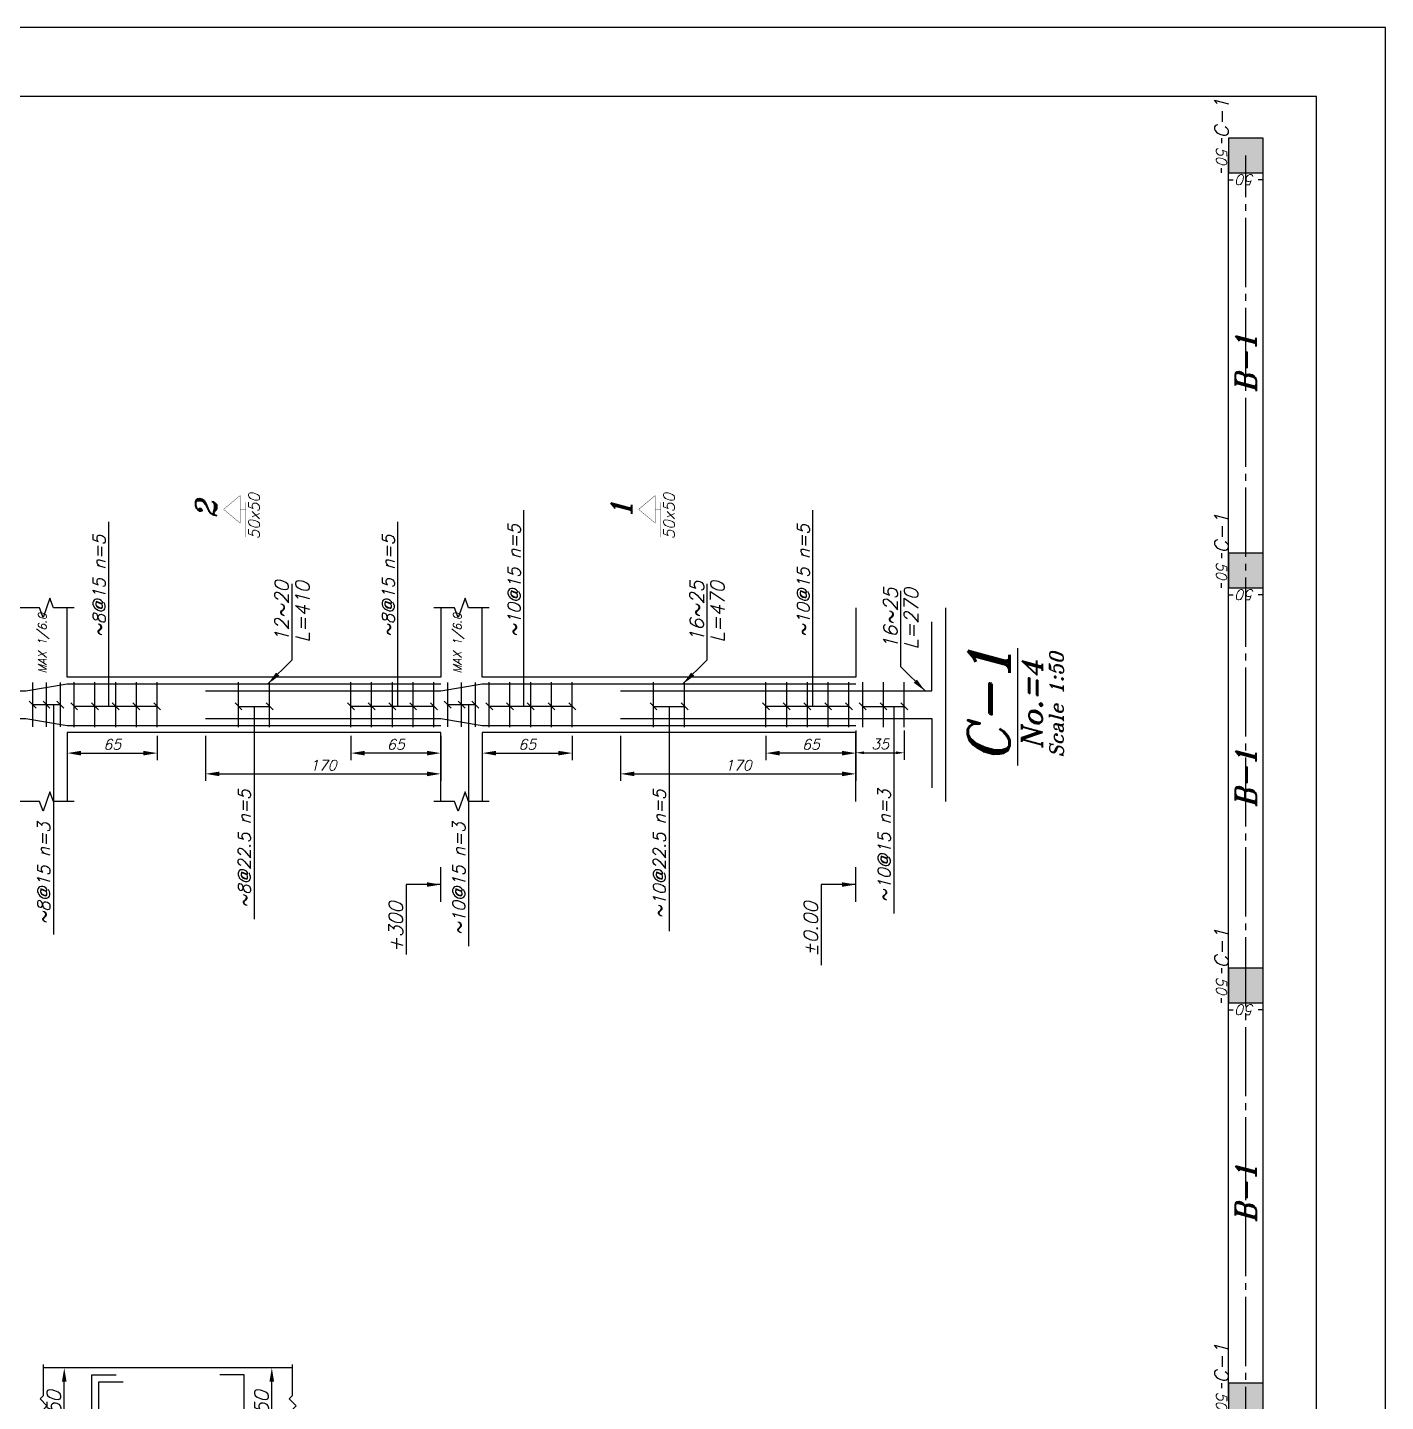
# Model space of a CAD drawing. Extents: x 0 to 308, y -92 to 22.
# Drawn here: x 194.53 to 214.16, y -52.25 to -32.38 of the extents above; entities that cross this region are included whole.
import ezdxf
from ezdxf.enums import TextEntityAlignment as Align

# ---------------------------------------------------------------- set-up
doc = ezdxf.new("R2010")
doc.units = 0
doc.header["$MEASUREMENT"] = 0
doc.header["$PDMODE"] = 33
doc.header["$PDSIZE"] = 0.3
doc.linetypes.add('SAZE_Axis1', pattern=[1.2, 1, -0.1, 0, -0.1])
doc.layers.add('SAZE_DRAWINGS', color=7, linetype='Continuous')
doc.styles.add('SAZE_STYLE', font='romansp.shx', dxfattribs={"oblique": 15})
doc.styles.add('SAZE_STYLE1', font='romant.shx', dxfattribs={"oblique": 15})
doc.dimstyles.new('SAZE_DIM_STYLE', dxfattribs={"dimtxt": 0.2, "dimasz": 0.2, "dimexe": 0.1, "dimexo": 0.05, "dimgap": 0.05, "dimtad": 0, "dimzin": 0, "dimdsep": 46, "dimtxsty": 'SAZE_STYLE', "dimcen": 0.09, "dimclrd": 2, "dimclre": 2, "dimclrt": 3, "dimadec": 0, "dimazin": 0, "dimtfac": 1, "dimtdec": 4, "dimtix": 1, "dimtmove": 1, "dimatfit": 3, "dimfxl": 1, "dimtolj": 1, "dimtzin": 0, "dimarcsym": 0})

# ---------------------------------------------------------------- blocks, each defined once
blk = doc.blocks.new('*D251')
at = {"layer": 'Defpoints', "color": 0, "transparency": 16777216}
for p in [(203.102, -42.572), (206.502, -42.572), (206.502, -43.172)]:
    blk.add_point(p, dxfattribs=at)
at = {"layer": 'SAZE_DRAWINGS', "color": 2, "lineweight": -2, "transparency": 16777216}
for p, q in [((203.102, -42.622), (203.102, -43.272)), ((206.502, -42.622), (206.502, -43.272)), ((203.302, -43.172), (206.302, -43.172))]:
    blk.add_line(p, q, dxfattribs=at)
at = {"layer": 'SAZE_DRAWINGS', "color": 2, "transparency": 16777216}
for points in [[(203.302, -43.139), (203.302, -43.206), (203.102, -43.172)], [(206.302, -43.139), (206.302, -43.206), (206.502, -43.172)]]:
    blk.add_solid(points, dxfattribs=at)
at = {"layer": 'SAZE_DRAWINGS', "color": 3, "transparency": 16777216, "insert": (204.802, -43.047), "char_height": 0.15, "attachment_point": 5, "style": 'SAZE_STYLE'}
blk.add_mtext('\\A1;170', dxfattribs=at)
blk = doc.blocks.new('*D252')
at = {"layer": 'Defpoints', "color": 0, "transparency": 16777216}
for p in [(197.102, -42.572), (200.502, -42.572), (200.502, -43.172)]:
    blk.add_point(p, dxfattribs=at)
at = {"layer": 'SAZE_DRAWINGS', "color": 2, "lineweight": -2, "transparency": 16777216}
for p, q in [((197.102, -42.622), (197.102, -43.272)), ((200.502, -42.622), (200.502, -43.272)), ((197.302, -43.172), (200.302, -43.172))]:
    blk.add_line(p, q, dxfattribs=at)
at = {"layer": 'SAZE_DRAWINGS', "color": 2, "transparency": 16777216}
for points in [[(197.302, -43.139), (197.302, -43.206), (197.102, -43.172)], [(200.302, -43.139), (200.302, -43.206), (200.502, -43.172)]]:
    blk.add_solid(points, dxfattribs=at)
at = {"layer": 'SAZE_DRAWINGS', "color": 3, "transparency": 16777216, "insert": (198.802, -43.047), "char_height": 0.15, "attachment_point": 5, "style": 'SAZE_STYLE'}
blk.add_mtext('\\A1;170', dxfattribs=at)
blk = doc.blocks.new('*D253')
at = {"layer": 'Defpoints', "color": 0, "transparency": 16777216}
for p in [(206.502, -42.497), (207.202, -42.497), (207.202, -42.867)]:
    blk.add_point(p, dxfattribs=at)
at = {"layer": 'SAZE_DRAWINGS', "color": 2, "lineweight": -2, "transparency": 16777216}
for p, q in [((206.502, -42.547), (206.502, -42.967)), ((207.202, -42.547), (207.202, -42.967)), ((206.622, -42.867), (207.082, -42.867))]:
    blk.add_line(p, q, dxfattribs=at)
at = {"layer": 'SAZE_DRAWINGS', "color": 2, "transparency": 16777216}
for points in [[(206.622, -42.847), (206.622, -42.887), (206.502, -42.867)], [(207.082, -42.847), (207.082, -42.887), (207.202, -42.867)]]:
    blk.add_solid(points, dxfattribs=at)
at = {"layer": 'SAZE_DRAWINGS', "color": 3, "transparency": 16777216, "insert": (206.852, -42.742), "char_height": 0.15, "attachment_point": 5, "style": 'SAZE_STYLE'}
blk.add_mtext('\\A1;35', dxfattribs=at)
blk = doc.blocks.new('*D254')
at = {"layer": 'Defpoints', "color": 0, "transparency": 16777216}
for p in [(205.202, -42.572), (206.502, -42.572), (205.202, -42.872)]:
    blk.add_point(p, dxfattribs=at)
at = {"layer": 'SAZE_DRAWINGS', "color": 2, "lineweight": -2, "transparency": 16777216}
for p, q in [((205.202, -42.622), (205.202, -42.972)), ((206.502, -42.622), (206.502, -42.972)), ((206.302, -42.872), (205.402, -42.872))]:
    blk.add_line(p, q, dxfattribs=at)
at = {"layer": 'SAZE_DRAWINGS', "color": 2, "transparency": 16777216}
for points in [[(205.402, -42.839), (205.402, -42.906), (205.202, -42.872)], [(206.302, -42.839), (206.302, -42.906), (206.502, -42.872)]]:
    blk.add_solid(points, dxfattribs=at)
at = {"layer": 'SAZE_DRAWINGS', "color": 3, "transparency": 16777216, "insert": (205.852, -42.747), "char_height": 0.15, "attachment_point": 5, "style": 'SAZE_STYLE'}
blk.add_mtext('\\A1;65', dxfattribs=at)
blk = doc.blocks.new('*D255')
at = {"layer": 'Defpoints', "color": 0, "transparency": 16777216}
for p in [(201.102, -42.572), (202.402, -42.572), (202.402, -42.872)]:
    blk.add_point(p, dxfattribs=at)
at = {"layer": 'SAZE_DRAWINGS', "color": 2, "lineweight": -2, "transparency": 16777216}
for p, q in [((201.102, -42.622), (201.102, -42.972)), ((202.402, -42.622), (202.402, -42.972)), ((201.302, -42.872), (202.202, -42.872))]:
    blk.add_line(p, q, dxfattribs=at)
at = {"layer": 'SAZE_DRAWINGS', "color": 2, "transparency": 16777216}
for points in [[(201.302, -42.839), (201.302, -42.906), (201.102, -42.872)], [(202.202, -42.839), (202.202, -42.906), (202.402, -42.872)]]:
    blk.add_solid(points, dxfattribs=at)
at = {"layer": 'SAZE_DRAWINGS', "color": 3, "transparency": 16777216, "insert": (201.752, -42.747), "char_height": 0.15, "attachment_point": 5, "style": 'SAZE_STYLE'}
blk.add_mtext('\\A1;65', dxfattribs=at)
blk = doc.blocks.new('*D257')
at = {"layer": 'Defpoints', "color": 0, "transparency": 16777216}
for p in [(199.202, -42.572), (200.502, -42.572), (199.202, -42.872)]:
    blk.add_point(p, dxfattribs=at)
at = {"layer": 'SAZE_DRAWINGS', "color": 2, "lineweight": -2, "transparency": 16777216}
for p, q in [((199.202, -42.622), (199.202, -42.972)), ((200.502, -42.622), (200.502, -42.972)), ((200.302, -42.872), (199.402, -42.872))]:
    blk.add_line(p, q, dxfattribs=at)
at = {"layer": 'SAZE_DRAWINGS', "color": 2, "transparency": 16777216}
for points in [[(199.402, -42.839), (199.402, -42.906), (199.202, -42.872)], [(200.302, -42.839), (200.302, -42.906), (200.502, -42.872)]]:
    blk.add_solid(points, dxfattribs=at)
at = {"layer": 'SAZE_DRAWINGS', "color": 3, "transparency": 16777216, "insert": (199.852, -42.747), "char_height": 0.15, "attachment_point": 5, "style": 'SAZE_STYLE'}
blk.add_mtext('\\A1;65', dxfattribs=at)
blk = doc.blocks.new('*D258')
at = {"layer": 'Defpoints', "color": 0, "transparency": 16777216}
for p in [(195.102, -42.572), (196.402, -42.572), (196.402, -42.872)]:
    blk.add_point(p, dxfattribs=at)
at = {"layer": 'SAZE_DRAWINGS', "color": 2, "lineweight": -2, "transparency": 16777216}
for p, q in [((195.102, -42.622), (195.102, -42.972)), ((196.402, -42.622), (196.402, -42.972)), ((195.302, -42.872), (196.202, -42.872))]:
    blk.add_line(p, q, dxfattribs=at)
at = {"layer": 'SAZE_DRAWINGS', "color": 2, "transparency": 16777216}
for points in [[(195.302, -42.839), (195.302, -42.906), (195.102, -42.872)], [(196.202, -42.839), (196.202, -42.906), (196.402, -42.872)]]:
    blk.add_solid(points, dxfattribs=at)
at = {"layer": 'SAZE_DRAWINGS', "color": 3, "transparency": 16777216, "insert": (195.752, -42.747), "char_height": 0.15, "attachment_point": 5, "style": 'SAZE_STYLE'}
blk.add_mtext('\\A1;65', dxfattribs=at)
blk = doc.blocks.new('*D305')
at = {"layer": 'Defpoints', "color": 0, "transparency": 16777216}
for p in [(194.759, -51.76), (195.059, -51.76), (194.759, -52.76)]:
    blk.add_point(p, dxfattribs=at)
at = {"layer": 'SAZE_DRAWINGS', "color": 2, "lineweight": -2, "transparency": 16777216}
blk.add_line((195.059, -52.56), (195.059, -51.96), dxfattribs=at)
at = {"layer": 'SAZE_DRAWINGS', "color": 2, "transparency": 16777216}
for points in [[(195.025, -51.96), (195.092, -51.96), (195.059, -51.76)], [(195.025, -52.56), (195.092, -52.56), (195.059, -52.76)]]:
    blk.add_solid(points, dxfattribs=at)
at = {"layer": 'SAZE_DRAWINGS', "color": 3, "transparency": 16777216, "insert": (194.909, -52.26), "char_height": 0.2, "attachment_point": 5, "rotation": 90, "style": 'SAZE_STYLE'}
blk.add_mtext('\\A1;50', dxfattribs=at)
blk = doc.blocks.new('*D306')
at = {"layer": 'Defpoints', "color": 0, "transparency": 16777216}
for p in [(198.059, -51.76), (198.359, -51.76), (198.359, -52.76)]:
    blk.add_point(p, dxfattribs=at)
at = {"layer": 'SAZE_DRAWINGS', "color": 2, "lineweight": -2, "transparency": 16777216}
blk.add_line((198.059, -52.56), (198.059, -51.96), dxfattribs=at)
at = {"layer": 'SAZE_DRAWINGS', "color": 2, "transparency": 16777216}
for points in [[(198.025, -51.96), (198.092, -51.96), (198.059, -51.76)], [(198.025, -52.56), (198.092, -52.56), (198.059, -52.76)]]:
    blk.add_solid(points, dxfattribs=at)
at = {"layer": 'SAZE_DRAWINGS', "color": 3, "transparency": 16777216, "insert": (197.909, -52.26), "char_height": 0.2, "attachment_point": 5, "rotation": 90, "style": 'SAZE_STYLE'}
blk.add_mtext('\\A1;50', dxfattribs=at)
blk = doc.blocks.new('SAZE-REC-COL')
at = {"layer": 'SAZE_DRAWINGS'}
h = blk.add_hatch(color=0, dxfattribs=at)
h.dxf.hatch_style = 1
h.paths.add_polyline_path([(-0.5, -0.5), (0.5, -0.5), (0.5, 0.5), (-0.5, 0.5)])
at = {"layer": 'SAZE_DRAWINGS', "color": 0}
blk.add_lwpolyline([(-0.5, -0.5), (0.5, -0.5), (0.5, 0.5), (-0.5, 0.5)], close=True, dxfattribs=at)
blk = doc.blocks.new('*D334')
at = {"layer": 'Defpoints', "color": 0, "transparency": 16777216}
for p in [(211.788, -51.983), (211.888, -51.983), (211.888, -52.483)]:
    blk.add_point(p, dxfattribs=at)
at = {"layer": 'SAZE_DRAWINGS', "color": 2, "lineweight": -2, "transparency": 16777216}
for p, q in [((211.788, -51.983), (211.788, -52.053)), ((211.788, -52.483), (211.788, -52.414))]:
    blk.add_line(p, q, dxfattribs=at)
at = {"layer": 'SAZE_DRAWINGS', "color": 3, "transparency": 16777216, "insert": (211.788, -52.233), "char_height": 0.15, "attachment_point": 5, "rotation": 270, "style": 'SAZE_STYLE'}
blk.add_mtext('\\A1;50', dxfattribs=at)
blk = doc.blocks.new('*D335')
at = {"layer": 'Defpoints', "color": 0, "transparency": 16777216}
for p in [(211.888, -46.483), (212.388, -46.483), (211.888, -46.583)]:
    blk.add_point(p, dxfattribs=at)
at = {"layer": 'SAZE_DRAWINGS', "color": 2, "lineweight": -2, "transparency": 16777216}
for p, q in [((211.888, -46.583), (211.958, -46.583)), ((212.388, -46.583), (212.318, -46.583))]:
    blk.add_line(p, q, dxfattribs=at)
at = {"layer": 'SAZE_DRAWINGS', "color": 3, "transparency": 16777216, "insert": (212.138, -46.583), "char_height": 0.15, "attachment_point": 5, "rotation": 180, "style": 'SAZE_STYLE'}
blk.add_mtext('\\A1;50', dxfattribs=at)
blk = doc.blocks.new('*D336')
at = {"layer": 'Defpoints', "color": 0, "transparency": 16777216}
for p in [(211.788, -45.983), (211.888, -45.983), (211.888, -46.483)]:
    blk.add_point(p, dxfattribs=at)
at = {"layer": 'SAZE_DRAWINGS', "color": 2, "lineweight": -2, "transparency": 16777216}
for p, q in [((211.788, -45.983), (211.788, -46.053)), ((211.788, -46.483), (211.788, -46.414))]:
    blk.add_line(p, q, dxfattribs=at)
at = {"layer": 'SAZE_DRAWINGS', "color": 3, "transparency": 16777216, "insert": (211.788, -46.233), "char_height": 0.15, "attachment_point": 5, "rotation": 270, "style": 'SAZE_STYLE'}
blk.add_mtext('\\A1;50', dxfattribs=at)
blk = doc.blocks.new('*D337')
at = {"layer": 'Defpoints', "color": 0, "transparency": 16777216}
for p in [(211.888, -40.483), (212.388, -40.483), (211.888, -40.583)]:
    blk.add_point(p, dxfattribs=at)
at = {"layer": 'SAZE_DRAWINGS', "color": 2, "lineweight": -2, "transparency": 16777216}
for p, q in [((211.888, -40.583), (211.958, -40.583)), ((212.388, -40.583), (212.318, -40.583))]:
    blk.add_line(p, q, dxfattribs=at)
at = {"layer": 'SAZE_DRAWINGS', "color": 3, "transparency": 16777216, "insert": (212.138, -40.583), "char_height": 0.15, "attachment_point": 5, "rotation": 180, "style": 'SAZE_STYLE'}
blk.add_mtext('\\A1;50', dxfattribs=at)
blk = doc.blocks.new('*D338')
at = {"layer": 'Defpoints', "color": 0, "transparency": 16777216}
for p in [(211.788, -39.983), (211.888, -39.983), (211.888, -40.483)]:
    blk.add_point(p, dxfattribs=at)
at = {"layer": 'SAZE_DRAWINGS', "color": 2, "lineweight": -2, "transparency": 16777216}
for p, q in [((211.788, -39.983), (211.788, -40.053)), ((211.788, -40.483), (211.788, -40.414))]:
    blk.add_line(p, q, dxfattribs=at)
at = {"layer": 'SAZE_DRAWINGS', "color": 3, "transparency": 16777216, "insert": (211.788, -40.233), "char_height": 0.15, "attachment_point": 5, "rotation": 270, "style": 'SAZE_STYLE'}
blk.add_mtext('\\A1;50', dxfattribs=at)
blk = doc.blocks.new('*D339')
at = {"layer": 'Defpoints', "color": 0, "transparency": 16777216}
for p in [(211.888, -34.483), (212.388, -34.483), (211.888, -34.583)]:
    blk.add_point(p, dxfattribs=at)
at = {"layer": 'SAZE_DRAWINGS', "color": 2, "lineweight": -2, "transparency": 16777216}
for p, q in [((211.888, -34.583), (211.958, -34.583)), ((212.388, -34.583), (212.318, -34.583))]:
    blk.add_line(p, q, dxfattribs=at)
at = {"layer": 'SAZE_DRAWINGS', "color": 3, "transparency": 16777216, "insert": (212.138, -34.583), "char_height": 0.15, "attachment_point": 5, "rotation": 180, "style": 'SAZE_STYLE'}
blk.add_mtext('\\A1;50', dxfattribs=at)
blk = doc.blocks.new('*D340')
at = {"layer": 'Defpoints', "color": 0, "transparency": 16777216}
for p in [(211.788, -33.983), (211.888, -33.983), (211.888, -34.483)]:
    blk.add_point(p, dxfattribs=at)
at = {"layer": 'SAZE_DRAWINGS', "color": 2, "lineweight": -2, "transparency": 16777216}
for p, q in [((211.788, -33.983), (211.788, -34.053)), ((211.788, -34.483), (211.788, -34.414))]:
    blk.add_line(p, q, dxfattribs=at)
at = {"layer": 'SAZE_DRAWINGS', "color": 3, "transparency": 16777216, "insert": (211.788, -34.233), "char_height": 0.15, "attachment_point": 5, "rotation": 270, "style": 'SAZE_STYLE'}
blk.add_mtext('\\A1;50', dxfattribs=at)

msp = doc.modelspace()

# ---------------------------------------------------------------- linework, layer by layer
at = {"layer": 'SAZE_DRAWINGS', "color": 3}
for p, q in [((211.8879, -40.2333, 0), (211.8879, -34.2333, 0)), ((212.3879, -40.2333, 0), (212.3879, -34.2333, 0)), ((211.8879, -46.2333, 0), (211.8879, -40.2333, 0)), ((212.3879, -46.2333, 0), (212.3879, -40.2333, 0)), ((207.802, -43.5725), (207.802, -40.7725)), ((194.602, -42.4925), (194.602, -41.8525)), ((194.802, -42.4925), (194.802, -41.8525)), ((195.002, -42.4925), (195.002, -41.8525)), ((195.202, -42.4975), (195.202, -41.8475)), ((195.502, -42.4975), (195.502, -41.8475)), ((195.802, -42.4975), (195.802, -41.8475)), ((196.102, -42.4975), (196.102, -41.8475)), ((196.402, -42.4975), (196.402, -41.8475)), ((197.577, -42.4975), (197.577, -41.8475)), ((198.027, -42.4975), (198.027, -41.8475)), ((199.202, -42.4975), (199.202, -41.8475)), ((199.502, -42.4975), (199.502, -41.8475)), ((199.802, -42.4975), (199.802, -41.8475)), ((200.102, -42.4975), (200.102, -41.8475)), ((200.402, -42.4975), (200.402, -41.8475)), ((200.602, -42.4925), (200.602, -41.8525)), ((200.802, -42.4925), (200.802, -41.8525)), ((201.002, -42.4925), (201.002, -41.8525)), ((201.202, -42.4975), (201.202, -41.8475)), ((201.502, -42.4975), (201.502, -41.8475)), ((201.802, -42.4975), (201.802, -41.8475)), ((202.102, -42.4975), (202.102, -41.8475)), ((202.402, -42.4975), (202.402, -41.8475)), ((203.577, -42.4975), (203.577, -41.8475)), ((204.027, -42.4975), (204.027, -41.8475)), ((205.202, -42.4975), (205.202, -41.8475)), ((205.502, -42.4975), (205.502, -41.8475)), ((205.802, -42.4975), (205.802, -41.8475)), ((206.102, -42.4975), (206.102, -41.8475)), ((206.402, -42.4975), (206.402, -41.8475)), ((206.602, -42.4975), (206.602, -41.8475)), ((206.902, -42.4975), (206.902, -41.8475)), ((207.202, -42.4975), (207.202, -41.8475)), ((200.502, -45.0225), (200.502, -44.5225)), ((206.502, -45.0225), (206.502, -44.5225)), ((211.8879, -52.2333, 0), (211.8879, -46.2333, 0)), ((212.3879, -52.2333, 0), (212.3879, -46.2333, 0))]:
    msp.add_line(p, q, dxfattribs=at)
at = {"layer": 'SAZE_DRAWINGS', "color": 8, "linetype": 'SAZE_Axis1'}
msp.add_line((212.1379, -54.3333), (212.1379, -34.2333), dxfattribs=at)
at = {"layer": 'SAZE_DRAWINGS', "color": 2}
for p, q in [((195.702, -42.1975), (195.702, -39.5292)), ((199.882, -42.1975), (199.882, -39.5292)), ((201.702, -42.1975), (201.702, -39.3578)), ((205.882, -42.1975), (205.882, -39.3578)), ((194.652, -42.2225), (194.552, -42.1225)), ((195.002, -42.1725), (194.602, -42.1725)), ((194.852, -42.2225), (194.752, -42.1225)), ((194.902, -42.1725), (194.902, -45.4925)), ((195.052, -42.2225), (194.952, -42.1225)), ((195.152, -42.1475), (195.252, -42.2475)), ((196.402, -42.1975), (195.202, -42.1975)), ((195.452, -42.1475), (195.552, -42.2475)), ((195.752, -42.1475), (195.852, -42.2475)), ((196.052, -42.1475), (196.152, -42.2475)), ((196.352, -42.1475), (196.452, -42.2475)), ((197.527, -42.1475), (197.627, -42.2475)), ((197.577, -42.1975), (198.027, -42.1975)), ((197.802, -42.1975), (197.802, -45.2746)), ((197.977, -42.1475), (198.077, -42.2475)), ((199.152, -42.1475), (199.252, -42.2475)), ((200.402, -42.1975), (199.202, -42.1975)), ((199.452, -42.1475), (199.552, -42.2475)), ((199.752, -42.1475), (199.852, -42.2475)), ((200.052, -42.1475), (200.152, -42.2475)), ((200.352, -42.1475), (200.452, -42.2475)), ((200.652, -42.2225), (200.552, -42.1225)), ((201.002, -42.1725), (200.602, -42.1725)), ((200.852, -42.2225), (200.752, -42.1225)), ((200.902, -42.1725), (200.902, -45.6639)), ((201.052, -42.2225), (200.952, -42.1225)), ((201.152, -42.1475), (201.252, -42.2475)), ((202.402, -42.1975), (201.202, -42.1975)), ((201.452, -42.1475), (201.552, -42.2475)), ((201.752, -42.1475), (201.852, -42.2475)), ((202.052, -42.1475), (202.152, -42.2475)), ((202.352, -42.1475), (202.452, -42.2475)), ((203.527, -42.1475), (203.627, -42.2475)), ((203.577, -42.1975), (204.027, -42.1975)), ((203.802, -42.1975), (203.802, -45.446)), ((203.977, -42.1475), (204.077, -42.2475)), ((205.152, -42.1475), (205.252, -42.2475)), ((206.402, -42.1975), (205.202, -42.1975)), ((205.452, -42.1475), (205.552, -42.2475)), ((205.752, -42.1475), (205.852, -42.2475)), ((206.052, -42.1475), (206.152, -42.2475)), ((206.352, -42.1475), (206.452, -42.2475)), ((206.552, -42.1475), (206.652, -42.2475)), ((206.602, -42.1975), (207.202, -42.1975)), ((206.852, -42.1475), (206.952, -42.2475)), ((207.052, -42.1975), (207.052, -45.1889)), ((207.152, -42.1475), (207.252, -42.2475))]:
    msp.add_line(p, q, dxfattribs=at)
at = {"layer": 'SAZE_DRAWINGS', "color": 1}
msp.add_lwpolyline([(172.1588, -32.3812), (172.1588, -91.7812), (214.1588, -91.7812), (214.1588, -32.3812)], close=True, dxfattribs=at)
at = {"layer": 'SAZE_DRAWINGS', "color": 7}
msp.add_lwpolyline([(173.1588, -33.3812), (173.1588, -90.7812), (213.1588, -90.7812), (213.1588, -33.3812)], close=True, dxfattribs=at)
at = {"layer": 'SAZE_DRAWINGS', "color": 3, "const_width": 0.005}
for points in [[(197.602, -39.5475), (197.602, -39.1475), (197.362, -39.3475)], [(203.602, -39.5475), (203.602, -39.1475), (203.362, -39.3475)]]:
    msp.add_lwpolyline(points, close=True, dxfattribs=at)
for points in [[(197.602, -39.3475), (197.682, -39.3475), (197.682, -39.2475), (197.682, -39.7475)], [(203.602, -39.3475), (203.682, -39.3475), (203.682, -39.2475), (203.682, -39.7475)]]:
    msp.add_lwpolyline(points, dxfattribs=at)
at = {"layer": 'SAZE_DRAWINGS', "color": 1}
for points in [[(195.202, -40.7725), (194.902, -40.7725), (194.852, -40.6325), (194.752, -40.9125), (194.702, -40.7725), (194.402, -40.7725)], [(201.202, -40.7725), (200.902, -40.7725), (200.852, -40.6325), (200.752, -40.9125), (200.702, -40.7725), (200.402, -40.7725)], [(195.202, -43.5725), (194.902, -43.5725), (194.852, -43.4325), (194.752, -43.7125), (194.702, -43.5725), (194.402, -43.5725)], [(201.202, -43.5725), (200.902, -43.5725), (200.852, -43.4325), (200.752, -43.7125), (200.702, -43.5725), (200.402, -43.5725)]]:
    msp.add_lwpolyline(points, dxfattribs=at)
at = {"layer": 'SAZE_DRAWINGS', "color": 3}
for points in [[(200.502, -40.7725), (200.502, -41.7725), (195.102, -41.7725), (195.102, -40.7725)], [(206.502, -40.7725), (206.502, -41.7725), (201.102, -41.7725), (201.102, -40.7725)], [(200.502, -43.5725), (200.502, -42.5725), (195.102, -42.5725), (195.102, -43.5725)], [(206.502, -43.5725), (206.502, -42.5725), (201.102, -42.5725), (201.102, -43.5725)]]:
    msp.add_lwpolyline(points, dxfattribs=at)
at = {"layer": 'SAZE_DRAWINGS', "color": 6}
for points in [[(203.102, -41.9725), (207.602, -41.9725), (207.602, -40.9725)], [(192.302, -41.9725), (194.502, -41.9725), (195.102, -41.8725), (200.502, -41.8725)], [(197.102, -41.9725), (200.502, -41.9725), (201.102, -41.8725), (206.502, -41.8725)], [(192.302, -42.3725), (194.502, -42.3725), (195.102, -42.4725), (200.502, -42.4725)], [(197.102, -42.3725), (200.502, -42.3725), (201.102, -42.4725), (206.502, -42.4725)], [(203.102, -42.3725), (207.602, -42.3725), (207.602, -43.3725)]]:
    msp.add_lwpolyline(points, dxfattribs=at)
at = {"layer": 'SAZE_DRAWINGS', "color": 8, "elevation": 0}
for points in [[(194.7588, -52.8097), (194.7588, -52.3597), (194.8088, -52.3097), (194.7088, -52.2097), (194.7588, -52.1597), (194.7588, -51.7097)], [(198.3588, -52.8097), (198.3588, -52.3597), (198.4088, -52.3097), (198.3088, -52.2097), (198.3588, -52.1597), (198.3588, -51.7097)]]:
    msp.add_lwpolyline(points, dxfattribs=at)
at = {"layer": 'SAZE_DRAWINGS', "color": 3, "linetype": 'Continuous', "elevation": 0}
msp.add_lwpolyline([(198.3588, -51.7597), (194.7588, -51.7597)], dxfattribs=at)
at = {"layer": 'SAZE_DRAWINGS', "color": 6, "linetype": 'Continuous', "elevation": 0}
for points in [[(195.3588, -71.4597), (195.3588, -69.0597), (195.4588, -68.8597), (195.4588, -51.8597), (195.8088, -51.8597)], [(195.5588, -56.6097), (195.5588, -51.9597), (195.9088, -51.9597)], [(197.7588, -73.2097), (197.7588, -71.3097), (197.6588, -71.1097), (197.6588, -51.8597), (197.3088, -51.8597)]]:
    msp.add_lwpolyline(points, dxfattribs=at)

# ---------------------------------------------------------------- block references
at = {"layer": 'SAZE_DRAWINGS', "color": 8, "xscale": 0.5, "yscale": 0.5, "zscale": 0.5, "rotation": 180}
for p in [(212.1379, -34.2333, 0), (212.1379, -40.2333, 0), (212.1379, -46.2333, 0), (212.1379, -52.2333, 0)]:
    msp.add_blockref('SAZE-REC-COL', p, dxfattribs=at)

# ---------------------------------------------------------------- texts
at = {"layer": 'SAZE_DRAWINGS', "color": 3, "style": 'SAZE_STYLE', "oblique": 15}
for s, height, p in [('C-1', 0.2, (211.8879, -33.9833, 0)), ('C-1', 0.2, (211.8879, -39.9833, 0)), ('MAX 1/6.0', 0.12, (194.802, -41.7225)), ('MAX 1/6.0', 0.12, (200.802, -41.7225)), ('C-1', 0.2, (211.8879, -45.9833, 0)), ('C-1', 0.2, (211.8879, -51.9833, 0))]:
    msp.add_text(s, height=height, rotation=90, dxfattribs=at).set_placement(p)
at = {"layer": 'SAZE_DRAWINGS', "color": 4, "style": 'SAZE_STYLE1', "oblique": 15}
for p in [(212.1379, -37.2333, 0), (212.1379, -43.2333, 0), (212.1379, -49.2333, 0)]:
    msp.add_text('B-1', height=0.3, rotation=90, dxfattribs=at).set_placement(p, align=Align.MIDDLE_CENTER)
at = {"layer": 'SAZE_DRAWINGS', "color": 3, "style": 'SAZE_STYLE1', "oblique": 15}
for p in [(197.722, -39.4475), (203.722, -39.4475)]:
    msp.add_text('50x50', height=0.16, rotation=90, dxfattribs=at).set_placement(p, align=Align.TOP_CENTER)
for s, p in [('2', (197.262, -39.3475)), ('1', (203.262, -39.3475))]:
    msp.add_text(s, height=0.3, rotation=90, dxfattribs=at).set_placement(p, align=Align.CENTER)
at = {"layer": 'SAZE_DRAWINGS', "color": 2, "style": 'SAZE_STYLE', "oblique": 15}
for s, p in [('~8@15 n=5', (195.652, -41.1975)), ('~8@15 n=5', (199.832, -41.1975)), ('~10@15 n=5', (201.652, -41.1975)), ('~10@15 n=5', (205.832, -41.1975))]:
    msp.add_text(s, height=0.18, rotation=90, dxfattribs=at).set_placement(p)
at = {"layer": 'SAZE_DRAWINGS', "color": 4, "style": 'SAZE_STYLE1', "oblique": 15}
msp.add_text('%%uC-1', height=0.6, rotation=90, dxfattribs=at).set_placement((208.902, -42.1725), align=Align.BOTTOM_CENTER)
at = {"layer": 'SAZE_DRAWINGS', "color": 2, "style": 'SAZE_STYLE1', "oblique": 15}
for s, height, p in [('Scale 1:50', 0.2, (209.302, -42.1725)), ('No.=4', 0.3, (208.902, -42.1725))]:
    msp.add_text(s, height=height, rotation=90, dxfattribs=at).set_placement(p, align=Align.TOP_CENTER)
at = {"layer": 'SAZE_DRAWINGS', "color": 2, "style": 'SAZE_STYLE', "oblique": 15}
for s, p in [('~8@22.5 n=5', (197.752, -43.3975)), ('~10@22.5 n=5', (203.752, -43.3975)), ('~10@15 n=3', (207.002, -43.3975)), ('~8@15 n=3', (194.852, -43.8725)), ('~10@15 n=3', (200.852, -43.8725))]:
    msp.add_text(s, height=0.18, rotation=90, dxfattribs=at).set_placement(p, align=Align.RIGHT)
at = {"layer": 'SAZE_DRAWINGS', "color": 3, "char_height": 0.2, "rotation": 90, "style": 'SAZE_STYLE'}
for s, insert, attachment_point in [('\\A1;12~20', (198.302, -41.2725), 7), ('\\A1;16~25', (204.302, -41.2725), 7), ('\\A1;16~25', (207.102, -41.3725), 7), ('+300', (199.952, -45.0225), 9), ('%%p0.00', (205.952, -45.0225), 9)]:
    msp.add_mtext(s, dxfattribs=dict(at, insert=insert, attachment_point=attachment_point))
at = {"layer": 'SAZE_DRAWINGS', "color": 2, "char_height": 0.2, "attachment_point": 1, "rotation": 90, "style": 'SAZE_STYLE'}
for s, insert in [('L=410', (198.402, -41.2725)), ('L=470', (204.402, -41.2725)), ('L=270', (207.202, -41.3725))]:
    msp.add_mtext(s, dxfattribs=dict(at, insert=insert))

# ---------------------------------------------------------------- dimensions: what is measured, and where the dimension line sits
at = {"layer": 'SAZE_DRAWINGS', "color": 3}
for base, p1, p2, angle, override, picture, middle in [((211.7879, -33.9833, 0), (211.8879, -34.4833, 0), (211.8879, -33.9833, 0), 90, {"dimtxt": 0.15, "dimasz": 0, "dimexe": 0.05, "dimgap": 0.05, "dimdec": 1, "dimlfac": 100, "dimrnd": 1, "dimzin": 8, "dimse1": 1, "dimse2": 1, "dimclrd": 2, "dimclre": 2, "dimclrt": 3}, '*D340', (211.7879, -34.2333, 0)), ((211.8879, -34.5833, 0), (212.3879, -34.4833, 0), (211.8879, -34.4833, 0), 180, {"dimtxt": 0.15, "dimasz": 0, "dimexe": 0.05, "dimgap": 0.05, "dimdec": 1, "dimlfac": 100, "dimrnd": 1, "dimzin": 8, "dimse1": 1, "dimse2": 1, "dimclrd": 2, "dimclre": 2, "dimclrt": 3}, '*D339', (212.1379, -34.5833, 0)), ((211.7879, -39.9833, 0), (211.8879, -40.4833, 0), (211.8879, -39.9833, 0), 90, {"dimtxt": 0.15, "dimasz": 0, "dimexe": 0.05, "dimgap": 0.05, "dimdec": 1, "dimlfac": 100, "dimrnd": 1, "dimzin": 8, "dimse1": 1, "dimse2": 1, "dimclrd": 2, "dimclre": 2, "dimclrt": 3}, '*D338', (211.7879, -40.2333, 0)), ((211.8879, -40.5833, 0), (212.3879, -40.4833, 0), (211.8879, -40.4833, 0), 180, {"dimtxt": 0.15, "dimasz": 0, "dimexe": 0.05, "dimgap": 0.05, "dimdec": 1, "dimlfac": 100, "dimrnd": 1, "dimzin": 8, "dimse1": 1, "dimse2": 1, "dimclrd": 2, "dimclre": 2, "dimclrt": 3}, '*D337', (212.1379, -40.5833, 0)), ((207.202, -42.8675), (206.502, -42.4975), (207.202, -42.4975), 180, {"dimtxt": 0.15, "dimasz": 0.12, "dimgap": 0.05, "dimtad": 1, "dimtoh": 1, "dimdec": 1, "dimlfac": 50, "dimrnd": 1, "dimzin": 8, "dimclrd": 2, "dimclre": 2, "dimclrt": 3}, '*D253', (206.852, -42.7425)), ((196.402, -42.8725), (195.102, -42.5725), (196.402, -42.5725), 180, {"dimtxt": 0.15, "dimasz": 0.2, "dimgap": 0.05, "dimtad": 1, "dimtoh": 1, "dimdec": 1, "dimlfac": 50, "dimrnd": 1, "dimzin": 8, "dimclrd": 2, "dimclre": 2, "dimclrt": 3}, '*D258', (195.752, -42.7475)), ((200.502, -43.1725), (197.102, -42.5725), (200.502, -42.5725), 180, {"dimtxt": 0.15, "dimasz": 0.2, "dimgap": 0.05, "dimtad": 1, "dimtoh": 1, "dimdec": 1, "dimlfac": 50, "dimrnd": 1, "dimzin": 8, "dimclrd": 2, "dimclre": 2, "dimclrt": 3}, '*D252', (198.802, -43.0475)), ((199.202, -42.8725), (200.502, -42.5725), (199.202, -42.5725), 180, {"dimtxt": 0.15, "dimasz": 0.2, "dimgap": 0.05, "dimtad": 1, "dimtoh": 1, "dimdec": 1, "dimlfac": 50, "dimrnd": 1, "dimzin": 8, "dimclrd": 2, "dimclre": 2, "dimclrt": 3}, '*D257', (199.852, -42.7475)), ((202.402, -42.8725), (201.102, -42.5725), (202.402, -42.5725), 180, {"dimtxt": 0.15, "dimasz": 0.2, "dimgap": 0.05, "dimtad": 1, "dimtoh": 1, "dimdec": 1, "dimlfac": 50, "dimrnd": 1, "dimzin": 8, "dimclrd": 2, "dimclre": 2, "dimclrt": 3}, '*D255', (201.752, -42.7475)), ((206.502, -43.1725), (203.102, -42.5725), (206.502, -42.5725), 180, {"dimtxt": 0.15, "dimasz": 0.2, "dimgap": 0.05, "dimtad": 1, "dimtoh": 1, "dimdec": 1, "dimlfac": 50, "dimrnd": 1, "dimzin": 8, "dimclrd": 2, "dimclre": 2, "dimclrt": 3}, '*D251', (204.802, -43.0475)), ((205.202, -42.8725), (206.502, -42.5725), (205.202, -42.5725), 180, {"dimtxt": 0.15, "dimasz": 0.2, "dimgap": 0.05, "dimtad": 1, "dimtoh": 1, "dimdec": 1, "dimlfac": 50, "dimrnd": 1, "dimzin": 8, "dimclrd": 2, "dimclre": 2, "dimclrt": 3}, '*D254', (205.852, -42.7475)), ((211.7879, -45.9833, 0), (211.8879, -46.4833, 0), (211.8879, -45.9833, 0), 90, {"dimtxt": 0.15, "dimasz": 0, "dimexe": 0.05, "dimgap": 0.05, "dimdec": 1, "dimlfac": 100, "dimrnd": 1, "dimzin": 8, "dimse1": 1, "dimse2": 1, "dimclrd": 2, "dimclre": 2, "dimclrt": 3}, '*D336', (211.7879, -46.2333, 0)), ((211.8879, -46.5833, 0), (212.3879, -46.4833, 0), (211.8879, -46.4833, 0), 180, {"dimtxt": 0.15, "dimasz": 0, "dimexe": 0.05, "dimgap": 0.05, "dimdec": 1, "dimlfac": 100, "dimrnd": 1, "dimzin": 8, "dimse1": 1, "dimse2": 1, "dimclrd": 2, "dimclre": 2, "dimclrt": 3}, '*D335', (212.1379, -46.5833, 0)), ((211.7879, -51.9833, 0), (211.8879, -52.4833, 0), (211.8879, -51.9833, 0), 90, {"dimtxt": 0.15, "dimasz": 0, "dimexe": 0.05, "dimgap": 0.05, "dimdec": 1, "dimlfac": 100, "dimrnd": 1, "dimzin": 8, "dimse1": 1, "dimse2": 1, "dimclrd": 2, "dimclre": 2, "dimclrt": 3}, '*D334', (211.7879, -52.2333, 0))]:
    dim = msp.add_linear_dim(base=base, p1=p1, p2=p2, angle=angle, dimstyle='SAZE_DIM_STYLE', override=override, dxfattribs=at)
    dim.commit()
    dim.dimension.update_dxf_attribs({"geometry": picture, "text_midpoint": middle})
at = {"layer": 'SAZE_DRAWINGS', "color": 2}
for base, p1, p2, picture, middle in [((195.0588, -51.7597, 0), (194.7588, -52.7597, 0), (194.7588, -51.7597, 0), '*D305', (194.9088, -52.2597, 0)), ((198.0588, -51.7597, 0), (198.3588, -52.7597, 0), (198.3588, -51.7597, 0), '*D306', (197.9088, -52.2597, 0))]:
    dim = msp.add_linear_dim(base=base, p1=p1, p2=p2, angle=90, dimstyle='SAZE_DIM_STYLE', override={"dimtxt": 0.2, "dimasz": 0.2, "dimgap": 0.05, "dimtad": 1, "dimdec": 1, "dimlfac": 50, "dimrnd": 1, "dimzin": 8, "dimse1": 1, "dimse2": 1, "dimclrd": 2, "dimclre": 2, "dimclrt": 3}, dxfattribs=at)
    dim.commit()
    dim.dimension.update_dxf_attribs({"geometry": picture, "text_midpoint": middle})

# ---------------------------------------------------------------- leaders
at = {"layer": 'SAZE_DRAWINGS', "color": 3, "annotation_type": 0, "has_hookline": 1, "horizontal_direction": (0, 1, 0)}
for points, hookline_direction, text_width in [([(198.002, -41.8725), (198.352, -41.5225), (198.352, -41.3225)], 0, 0.8476), ([(204.002, -41.8725), (204.352, -41.5225), (204.352, -41.3225)], 0, 0.8483), ([(200.502, -44.7725), (200.002, -44.7725), (200.002, -44.9725)], 1, 0.7633), ([(206.502, -44.7725), (206.002, -44.7725), (206.002, -44.9725)], 1, 0.917)]:
    msp.add_leader(points, dimstyle='SAZE_DIM_STYLE', override={"dimasz": 0.2, "dimgap": 0.05, "dimtad": 1, "dimtoh": 1, "dimrnd": 0.05, "dimclrd": 2}, dxfattribs=dict(at, hookline_direction=hookline_direction, text_width=text_width))
at = {"layer": 'SAZE_DRAWINGS', "color": 41, "annotation_type": 0, "has_hookline": 1, "hookline_direction": 0, "text_width": 0.8483, "horizontal_direction": (0, 1, 0)}
msp.add_leader([(207.502, -41.9725), (207.152, -41.6225), (207.152, -41.4225)], dimstyle='SAZE_DIM_STYLE', override={"dimasz": 0.2, "dimgap": 0.05, "dimtad": 1, "dimtoh": 1, "dimrnd": 0.05, "dimclrd": 2}, dxfattribs=at)

doc.saveas('drawing.dxf')
